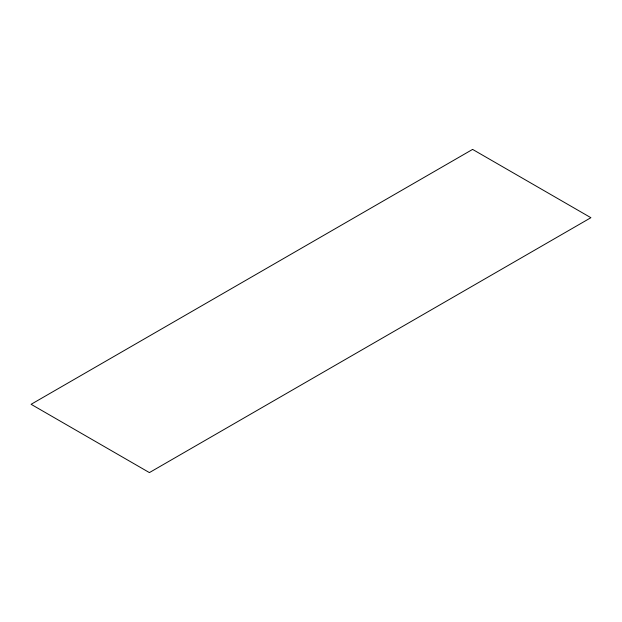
<?xml version="1.0" encoding="UTF-8"?>
<svg xmlns="http://www.w3.org/2000/svg" width="622" height="622" viewBox="0 0 622 622"><rect width="100%" height="100%" fill="white"/><g stroke="black" fill="none" stroke-linecap="round" stroke-linejoin="round"><path stroke-width="0.93" d="M472.603 149.404L31.1 404.3L149.397 472.596L590.9 217.7L472.603 149.404"/></g></svg>
